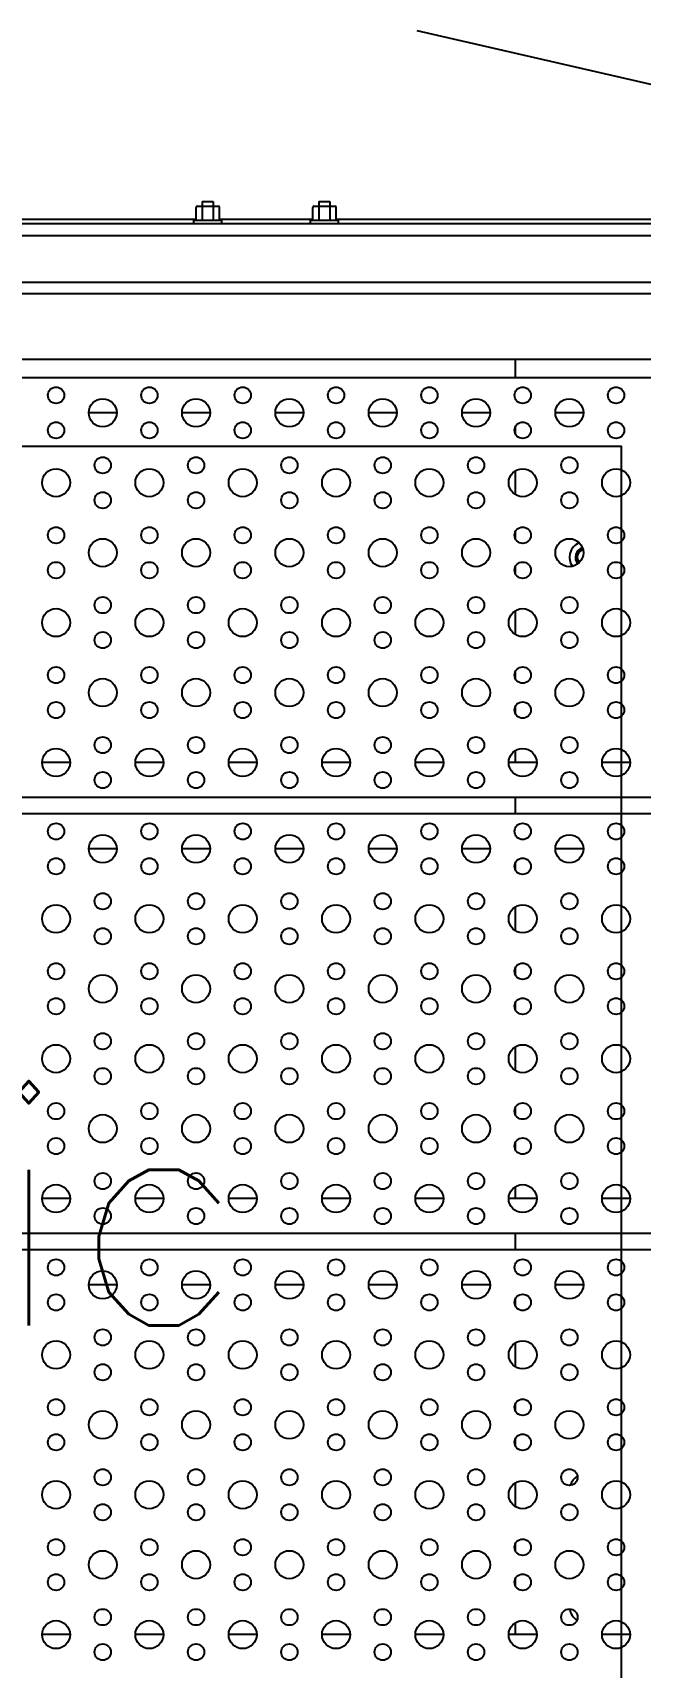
# Model space of a CAD drawing. Header units: millimetres. Extents: x 1084702 to 1166801, y 36632 to 124519.
# Drawn here: x 1098300 to 1098561, y 59079 to 59780 of the extents above; entities that cross this region are included whole.
import ezdxf

# ---------------------------------------------------------------- set-up
doc = ezdxf.new("R2010")
doc.units = ezdxf.units.MM
doc.header["$LTSCALE"] = 250
doc.linetypes.add('CENTER', pattern=[3, 2.5, -0.25, 0, -0.25])
doc.layers.get('0').update_dxf_attribs({"color": 255})
doc.styles.add('ROMANS', font='ROMANS.shx', dxfattribs={"height": 100})

# ---------------------------------------------------------------- blocks, each defined once
blk = doc.blocks.new('PK65002M m platform_top')
at = {"linetype": 'Continuous'}
for p, q in [((-10405.7, 2278.68), (-10393.7, 2278.68)), ((-10365.7, 2278.68), (-10353.7, 2278.68)), ((-10356.52, 2273.6), (-10356.52, 2278.68)), ((-10325.7, 2278.68), (-10313.7, 2278.68)), ((-10285.7, 2278.68), (-10273.7, 2278.68)), ((-10245.7, 2278.68), (-10233.7, 2278.68)), ((-10205.7, 2278.68), (-10193.7, 2278.68)), ((-10165.7, 2278.68), (-10153.7, 2278.68)), ((-10356.52, 2254.72), (-10356.52, 2257.63)), ((-10356.52, 2239.72), (-10356.52, 2242.63)), ((-10356.52, 2213.6), (-10356.52, 2223.76)), ((-10356.52, 2194.72), (-10356.52, 2197.63)), ((-10356.52, 2179.72), (-10356.52, 2182.63)), ((-10356.52, 2153.6), (-10356.52, 2163.76)), ((-10356.52, 2134.72), (-10356.52, 2137.63)), ((-10385.7, 2128.68), (-10373.7, 2128.68)), ((-10345.7, 2128.68), (-10333.7, 2128.68)), ((-10305.7, 2128.68), (-10293.7, 2128.68)), ((-10265.7, 2128.68), (-10253.7, 2128.68)), ((-10225.7, 2128.68), (-10213.7, 2128.68)), ((-10185.7, 2128.68), (-10173.7, 2128.68)), ((-10539.7, 2113.68), (-9979.89, 2113.68)), ((-10356.52, 2106.68), (-10356.52, 2113.68)), ((-10539.7, 2106.68), (-9979.89, 2106.68)), ((-10405.7, 2091.68), (-10393.7, 2091.68)), ((-10365.7, 2091.68), (-10353.7, 2091.68)), ((-10356.52, 2086.6), (-10356.52, 2091.68)), ((-10325.7, 2091.68), (-10313.7, 2091.68)), ((-10285.7, 2091.68), (-10273.7, 2091.68)), ((-10245.7, 2091.68), (-10233.7, 2091.68)), ((-10205.7, 2091.68), (-10193.7, 2091.68)), ((-10165.7, 2091.68), (-10153.7, 2091.68)), ((-10356.52, 2067.72), (-10356.52, 2070.63)), ((-10356.52, 2052.72), (-10356.52, 2055.63)), ((-10356.52, 2026.6), (-10356.52, 2036.76)), ((-10356.52, 2007.72), (-10356.52, 2010.63)), ((-10356.52, 1992.72), (-10356.52, 1995.63)), ((-10356.52, 1966.6), (-10356.52, 1976.76)), ((-10356.52, 1947.72), (-10356.52, 1950.63)), ((-10385.7, 1941.68), (-10373.7, 1941.68)), ((-10345.7, 1941.68), (-10333.7, 1941.68)), ((-10305.7, 1941.68), (-10293.7, 1941.68)), ((-10265.7, 1941.68), (-10253.7, 1941.68)), ((-10225.7, 1941.68), (-10213.7, 1941.68)), ((-10185.7, 1941.68), (-10173.7, 1941.68)), ((-10539.7, 1926.68), (-9979.89, 1926.68)), ((-10356.52, 1919.68), (-10356.52, 1926.68)), ((-10539.7, 1919.68), (-9979.89, 1919.68)), ((-10405.7, 1904.68), (-10393.7, 1904.68)), ((-10365.7, 1904.68), (-10353.7, 1904.68)), ((-10356.52, 1899.6), (-10356.52, 1904.68)), ((-10325.7, 1904.68), (-10313.7, 1904.68)), ((-10285.7, 1904.68), (-10273.7, 1904.68)), ((-10245.7, 1904.68), (-10233.7, 1904.68)), ((-10205.7, 1904.68), (-10193.7, 1904.68)), ((-10165.7, 1904.68), (-10153.7, 1904.68)), ((-10356.52, 1880.72), (-10356.52, 1883.63)), ((-10356.52, 1865.72), (-10356.52, 1868.63)), ((-10356.52, 1839.6), (-10356.52, 1849.76)), ((-10356.52, 1820.72), (-10356.52, 1823.63)), ((-10356.52, 1805.72), (-10356.52, 1808.63)), ((-10356.52, 1779.6), (-10356.52, 1789.76)), ((-10356.52, 1760.72), (-10356.52, 1763.63)), ((-10385.7, 1754.68), (-10373.7, 1754.68)), ((-10345.7, 1754.68), (-10333.7, 1754.68)), ((-10305.7, 1754.68), (-10293.7, 1754.68)), ((-10265.7, 1754.68), (-10253.7, 1754.68)), ((-10225.7, 1754.68), (-10213.7, 1754.68)), ((-10185.7, 1754.68), (-10173.7, 1754.68)), ((-10539.7, 1739.68), (-9979.89, 1739.68)), ((-10356.52, 1731.68), (-10356.52, 1739.68)), ((-9979.89, 1731.68), (-10544.7, 1731.68)), ((-10596.57, 1703.68), (-9313.75, 1703.68)), ((-9877.72, 1698.68), (-10593.72, 1698.68)), ((-9877.72, 1678.68), (-10593.72, 1678.68)), ((-10596.57, 1673.68), (-9870.83, 1673.68)), ((-10279.7, 1671.68), (-10469.7, 1671.68)), ((-10280.7, 1673.68), (-10280.7, 1672.08)), ((-10268.7, 1672.08), (-10280.7, 1672.08)), ((-10279.7, 1672.08), (-10279.7, 1666.58)), ((-10277.1, 1664.08), (-10277.1, 1672.08)), ((-10272.3, 1664.08), (-10272.3, 1672.08)), ((-10269.7, 1672.08), (-10269.7, 1666.58)), ((-10229.7, 1671.68), (-10269.7, 1671.68)), ((-10268.7, 1673.68), (-10268.7, 1672.08)), ((-10230.7, 1673.68), (-10230.7, 1672.08)), ((-10218.7, 1672.08), (-10230.7, 1672.08)), ((-10229.7, 1672.08), (-10229.7, 1666.58)), ((-10227.1, 1664.08), (-10227.1, 1672.08)), ((-10222.3, 1664.08), (-10222.3, 1672.08)), ((-10219.7, 1672.08), (-10219.7, 1666.58)), ((-9979.7, 1671.68), (-10219.7, 1671.68)), ((-10218.7, 1673.68), (-10218.7, 1672.08)), ((-10270.2, 1666.08), (-10279.2, 1666.08)), ((-10272.3, 1664.08), (-10277.1, 1664.08)), ((-10220.2, 1666.08), (-10229.2, 1666.08)), ((-10222.3, 1664.08), (-10227.1, 1664.08))]:
    blk.add_line(p, q, dxfattribs=at)
for centre, radius in [((-10379.7, 2286.18), 3.5), ((-10339.7, 2286.18), 3.5), ((-10299.7, 2286.18), 3.5), ((-10259.7, 2286.18), 3.5), ((-10219.7, 2286.18), 3.5), ((-10179.7, 2286.18), 3.5), ((-10399.7, 2278.68), 6), ((-10359.7, 2278.68), 6), ((-10319.7, 2278.68), 6), ((-10279.7, 2278.68), 6), ((-10239.7, 2278.68), 6), ((-10199.7, 2278.68), 6), ((-10159.7, 2278.68), 6), ((-10379.7, 2271.18), 3.5), ((-10339.7, 2271.18), 3.5), ((-10299.7, 2271.18), 3.5), ((-10259.7, 2271.18), 3.5), ((-10219.7, 2271.18), 3.5), ((-10179.7, 2271.18), 3.5), ((-10399.7, 2256.18), 3.5), ((-10359.7, 2256.18), 3.5), ((-10319.7, 2256.18), 3.5), ((-10279.7, 2256.18), 3.5), ((-10239.7, 2256.18), 3.5), ((-10199.7, 2256.18), 3.5), ((-10159.7, 2256.18), 3.5), ((-10379.7, 2248.68), 6), ((-10339.7, 2248.68), 6), ((-10299.7, 2248.68), 6), ((-10259.7, 2248.68), 6), ((-10219.7, 2248.68), 6), ((-10179.7, 2248.68), 6), ((-10399.7, 2241.18), 3.5), ((-10359.7, 2241.18), 3.5), ((-10319.7, 2241.18), 3.5), ((-10279.7, 2241.18), 3.5), ((-10239.7, 2241.18), 3.5), ((-10199.7, 2241.18), 3.5), ((-10159.7, 2241.18), 3.5), ((-10379.7, 2226.18), 3.5), ((-10339.7, 2226.18), 3.5), ((-10299.7, 2226.18), 3.5), ((-10259.7, 2226.18), 3.5), ((-10219.7, 2226.18), 3.5), ((-10179.7, 2226.18), 3.5), ((-10399.7, 2218.68), 6), ((-10359.7, 2218.68), 6), ((-10319.7, 2218.68), 6), ((-10279.7, 2218.68), 6), ((-10239.7, 2218.68), 6), ((-10199.7, 2218.68), 6), ((-10159.7, 2218.68), 6), ((-10379.7, 2211.18), 3.5), ((-10339.7, 2211.18), 3.5), ((-10299.7, 2211.18), 3.5), ((-10259.7, 2211.18), 3.5), ((-10219.7, 2211.18), 3.5), ((-10179.7, 2211.18), 3.5), ((-10399.7, 2196.18), 3.5), ((-10379.7, 2188.68), 6), ((-10359.7, 2196.18), 3.5), ((-10339.7, 2188.68), 6), ((-10319.7, 2196.18), 3.5), ((-10299.7, 2188.68), 6), ((-10279.7, 2196.18), 3.5), ((-10259.7, 2188.68), 6), ((-10239.7, 2196.18), 3.5), ((-10219.7, 2188.68), 6), ((-10199.7, 2196.18), 3.5), ((-10179.7, 2188.68), 6), ((-10159.7, 2196.18), 3.5), ((-10399.7, 2181.18), 3.5), ((-10359.7, 2181.18), 3.5), ((-10319.7, 2181.18), 3.5), ((-10279.7, 2181.18), 3.5), ((-10239.7, 2181.18), 3.5), ((-10199.7, 2181.18), 3.5), ((-10159.7, 2181.18), 3.5), ((-10379.7, 2166.18), 3.5), ((-10339.7, 2166.18), 3.5), ((-10299.7, 2166.18), 3.5), ((-10259.7, 2166.18), 3.5), ((-10219.7, 2166.18), 3.5), ((-10179.7, 2166.18), 3.5), ((-10399.7, 2158.68), 6), ((-10359.7, 2158.68), 6), ((-10319.7, 2158.68), 6), ((-10279.7, 2158.68), 6), ((-10239.7, 2158.68), 6), ((-10199.7, 2158.68), 6), ((-10159.7, 2158.68), 6), ((-10379.7, 2151.18), 3.5), ((-10339.7, 2151.18), 3.5), ((-10299.7, 2151.18), 3.5), ((-10259.7, 2151.18), 3.5), ((-10219.7, 2151.18), 3.5), ((-10179.7, 2151.18), 3.5), ((-10399.7, 2136.18), 3.5), ((-10359.7, 2136.18), 3.5), ((-10319.7, 2136.18), 3.5), ((-10279.7, 2136.18), 3.5), ((-10239.7, 2136.18), 3.5), ((-10199.7, 2136.18), 3.5), ((-10159.7, 2136.18), 3.5), ((-10379.7, 2128.68), 6), ((-10339.7, 2128.68), 6), ((-10299.7, 2128.68), 6), ((-10259.7, 2128.68), 6), ((-10219.7, 2128.68), 6), ((-10179.7, 2128.68), 6), ((-10399.7, 2121.18), 3.5), ((-10359.7, 2121.18), 3.5), ((-10319.7, 2121.18), 3.5), ((-10279.7, 2121.18), 3.5), ((-10239.7, 2121.18), 3.5), ((-10199.7, 2121.18), 3.5), ((-10159.7, 2121.18), 3.5), ((-10399.7, 2091.68), 6), ((-10379.7, 2099.18), 3.5), ((-10359.7, 2091.68), 6), ((-10339.7, 2099.18), 3.5), ((-10319.7, 2091.68), 6), ((-10299.7, 2099.18), 3.5), ((-10279.7, 2091.68), 6), ((-10259.7, 2099.18), 3.5), ((-10239.7, 2091.68), 6), ((-10219.7, 2099.18), 3.5), ((-10199.7, 2091.68), 6), ((-10179.7, 2099.18), 3.5), ((-10159.7, 2091.68), 6), ((-10379.7, 2084.18), 3.5), ((-10339.7, 2084.18), 3.5), ((-10299.7, 2084.18), 3.5), ((-10259.7, 2084.18), 3.5), ((-10219.7, 2084.18), 3.5), ((-10179.7, 2084.18), 3.5), ((-10399.7, 2069.18), 3.5), ((-10359.7, 2069.18), 3.5), ((-10319.7, 2069.18), 3.5), ((-10279.7, 2069.18), 3.5), ((-10239.7, 2069.18), 3.5), ((-10199.7, 2069.18), 3.5), ((-10159.7, 2069.18), 3.5), ((-10379.7, 2061.68), 6), ((-10339.7, 2061.68), 6), ((-10299.7, 2061.68), 6), ((-10259.7, 2061.68), 6), ((-10219.7, 2061.68), 6), ((-10179.7, 2061.68), 6), ((-10399.7, 2054.18), 3.5), ((-10359.7, 2054.18), 3.5), ((-10319.7, 2054.18), 3.5), ((-10279.7, 2054.18), 3.5), ((-10239.7, 2054.18), 3.5), ((-10199.7, 2054.18), 3.5), ((-10159.7, 2054.18), 3.5), ((-10379.7, 2039.18), 3.5), ((-10339.7, 2039.18), 3.5), ((-10299.7, 2039.18), 3.5), ((-10259.7, 2039.18), 3.5), ((-10219.7, 2039.18), 3.5), ((-10179.7, 2039.18), 3.5), ((-10399.7, 2031.68), 6), ((-10359.7, 2031.68), 6), ((-10319.7, 2031.68), 6), ((-10279.7, 2031.68), 6), ((-10239.7, 2031.68), 6), ((-10199.7, 2031.68), 6), ((-10159.7, 2031.68), 6), ((-10379.7, 2024.18), 3.5), ((-10339.7, 2024.18), 3.5), ((-10299.7, 2024.18), 3.5), ((-10259.7, 2024.18), 3.5), ((-10219.7, 2024.18), 3.5), ((-10179.7, 2024.18), 3.5), ((-10399.7, 2009.18), 3.5), ((-10359.7, 2009.18), 3.5), ((-10319.7, 2009.18), 3.5), ((-10279.7, 2009.18), 3.5), ((-10239.7, 2009.18), 3.5), ((-10199.7, 2009.18), 3.5), ((-10159.7, 2009.18), 3.5), ((-10379.7, 2001.68), 6), ((-10339.7, 2001.68), 6), ((-10299.7, 2001.68), 6), ((-10259.7, 2001.68), 6), ((-10219.7, 2001.68), 6), ((-10179.7, 2001.68), 6), ((-10399.7, 1994.18), 3.5), ((-10359.7, 1994.18), 3.5), ((-10319.7, 1994.18), 3.5), ((-10279.7, 1994.18), 3.5), ((-10239.7, 1994.18), 3.5), ((-10199.7, 1994.18), 3.5), ((-10159.7, 1994.18), 3.5), ((-10399.7, 1971.68), 6), ((-10379.7, 1979.18), 3.5), ((-10359.7, 1971.68), 6), ((-10339.7, 1979.18), 3.5), ((-10319.7, 1971.68), 6), ((-10299.7, 1979.18), 3.5), ((-10279.7, 1971.68), 6), ((-10259.7, 1979.18), 3.5), ((-10239.7, 1971.68), 6), ((-10219.7, 1979.18), 3.5), ((-10199.7, 1971.68), 6), ((-10179.7, 1979.18), 3.5), ((-10159.7, 1971.68), 6), ((-10379.7, 1964.18), 3.5), ((-10339.7, 1964.18), 3.5), ((-10299.7, 1964.18), 3.5), ((-10259.7, 1964.18), 3.5), ((-10219.7, 1964.18), 3.5), ((-10179.7, 1964.18), 3.5), ((-10399.7, 1949.18), 3.5), ((-10359.7, 1949.18), 3.5), ((-10319.7, 1949.18), 3.5), ((-10279.7, 1949.18), 3.5), ((-10239.7, 1949.18), 3.5), ((-10199.7, 1949.18), 3.5), ((-10159.7, 1949.18), 3.5), ((-10379.7, 1941.68), 6), ((-10339.7, 1941.68), 6), ((-10299.7, 1941.68), 6), ((-10259.7, 1941.68), 6), ((-10219.7, 1941.68), 6), ((-10179.7, 1941.68), 6), ((-10399.7, 1934.18), 3.5), ((-10359.7, 1934.18), 3.5), ((-10319.7, 1934.18), 3.5), ((-10279.7, 1934.18), 3.5), ((-10239.7, 1934.18), 3.5), ((-10199.7, 1934.18), 3.5), ((-10159.7, 1934.18), 3.5), ((-10379.7, 1912.18), 3.5), ((-10339.7, 1912.18), 3.5), ((-10299.7, 1912.18), 3.5), ((-10259.7, 1912.18), 3.5), ((-10219.7, 1912.18), 3.5), ((-10179.7, 1912.18), 3.5), ((-10399.7, 1904.68), 6), ((-10359.7, 1904.68), 6), ((-10319.7, 1904.68), 6), ((-10279.7, 1904.68), 6), ((-10239.7, 1904.68), 6), ((-10199.7, 1904.68), 6), ((-10159.7, 1904.68), 6), ((-10379.7, 1897.18), 3.5), ((-10339.7, 1897.18), 3.5), ((-10299.7, 1897.18), 3.5), ((-10259.7, 1897.18), 3.5), ((-10219.7, 1897.18), 3.5), ((-10179.7, 1897.18), 3.5), ((-10399.7, 1882.18), 3.5), ((-10379.7, 1874.68), 6), ((-10359.7, 1882.18), 3.5), ((-10339.7, 1874.68), 6), ((-10319.7, 1882.18), 3.5), ((-10299.7, 1874.68), 6), ((-10279.7, 1882.18), 3.5), ((-10259.7, 1874.68), 6), ((-10239.7, 1882.18), 3.5), ((-10219.7, 1874.68), 6), ((-10199.7, 1882.18), 3.5), ((-10179.7, 1874.68), 6), ((-10159.7, 1882.18), 3.5), ((-10399.7, 1867.18), 3.5), ((-10359.7, 1867.18), 3.5), ((-10319.7, 1867.18), 3.5), ((-10279.7, 1867.18), 3.5), ((-10239.7, 1867.18), 3.5), ((-10199.7, 1867.18), 3.5), ((-10159.7, 1867.18), 3.5), ((-10399.7, 1844.68), 6), ((-10379.7, 1852.18), 3.5), ((-10359.7, 1844.68), 6), ((-10339.7, 1852.18), 3.5), ((-10319.7, 1844.68), 6), ((-10299.7, 1852.18), 3.5), ((-10279.7, 1844.68), 6), ((-10259.7, 1852.18), 3.5), ((-10239.7, 1844.68), 6), ((-10219.7, 1852.18), 3.5), ((-10199.7, 1844.68), 6), ((-10179.7, 1852.18), 3.5), ((-10159.7, 1844.68), 6), ((-10379.7, 1837.18), 3.5), ((-10339.7, 1837.18), 3.5), ((-10299.7, 1837.18), 3.5), ((-10259.7, 1837.18), 3.5), ((-10219.7, 1837.18), 3.5), ((-10179.7, 1837.18), 3.5), ((-10399.7, 1822.18), 3.5), ((-10359.7, 1822.18), 3.5), ((-10319.7, 1822.18), 3.5), ((-10279.7, 1822.18), 3.5), ((-10239.7, 1822.18), 3.5), ((-10199.7, 1822.18), 3.5), ((-10159.7, 1822.18), 3.5), ((-10379.7, 1814.68), 6), ((-10339.7, 1814.68), 6), ((-10299.7, 1814.68), 6), ((-10259.7, 1814.68), 6), ((-10219.7, 1814.68), 6), ((-10179.7, 1814.68), 6), ((-10399.7, 1807.18), 3.5), ((-10359.7, 1807.18), 3.5), ((-10319.7, 1807.18), 3.5), ((-10279.7, 1807.18), 3.5), ((-10239.7, 1807.18), 3.5), ((-10199.7, 1807.18), 3.5), ((-10159.7, 1807.18), 3.5), ((-10379.7, 1792.18), 3.5), ((-10339.7, 1792.18), 3.5), ((-10299.7, 1792.18), 3.5), ((-10259.7, 1792.18), 3.5), ((-10219.7, 1792.18), 3.5), ((-10179.7, 1792.18), 3.5), ((-10399.7, 1784.68), 6), ((-10359.7, 1784.68), 6), ((-10319.7, 1784.68), 6), ((-10279.7, 1784.68), 6), ((-10239.7, 1784.68), 6), ((-10199.7, 1784.68), 6), ((-10159.7, 1784.68), 6), ((-10379.7, 1777.18), 3.5), ((-10339.7, 1777.18), 3.5), ((-10299.7, 1777.18), 3.5), ((-10259.7, 1777.18), 3.5), ((-10219.7, 1777.18), 3.5), ((-10179.7, 1777.18), 3.5), ((-10399.7, 1762.18), 3.5), ((-10379.7, 1754.68), 6), ((-10359.7, 1762.18), 3.5), ((-10339.7, 1754.68), 6), ((-10319.7, 1762.18), 3.5), ((-10299.7, 1754.68), 6), ((-10279.7, 1762.18), 3.5), ((-10259.7, 1754.68), 6), ((-10239.7, 1762.18), 3.5), ((-10219.7, 1754.68), 6), ((-10199.7, 1762.18), 3.5), ((-10179.7, 1754.68), 6), ((-10159.7, 1762.18), 3.5), ((-10399.7, 1747.18), 3.5), ((-10359.7, 1747.18), 3.5), ((-10319.7, 1747.18), 3.5), ((-10279.7, 1747.18), 3.5), ((-10239.7, 1747.18), 3.5), ((-10199.7, 1747.18), 3.5), ((-10159.7, 1747.18), 3.5)]:
    blk.add_circle(centre, radius, dxfattribs=at)
for centre, radius, start, end in [((-10386.52, 2266.68), 6.75, 8.80947, 58.10314), ((-10386.52, 2216.68), 6.75, 300.02763, 342.47971), ((-10386.52, 1816.68), 3.4, 286.82025, 40.76834), ((-10386.52, 1816.68), 4, 286.2881, 41.05199), ((-10386.52, 1816.68), 4.25, 286.36781, 40.89957), ((-10386.52, 1816.68), 6.75, 292.31708, 34.89359), ((-10279.2, 1666.58), 0.5, 180, 270), ((-10270.2, 1666.58), 0.5, 270, 0), ((-10229.2, 1666.58), 0.5, 180, 270), ((-10220.2, 1666.58), 0.5, 270, 0)]:
    blk.add_arc(centre, radius, start, end, dxfattribs=at)
blk = doc.blocks.new('1-deck_B4_1')
at = {"linetype": 'CENTER'}
blk.add_line((82041.98, 25063.4), (75168.61, 26647.62), dxfattribs=at)
blk.add_lwpolyline([(79949.37, 24644.06), (79949.37, 25194.06), (80789.37, 25194.06), (80789.37, 24644.06), (79949.37, 24644.06)])
at = {"linetype": 'CENTER', "rotation": 180}
blk.add_blockref('PK65002M m platform_top', (70387.47, 26963.11), dxfattribs=at)
at = {"insert": (80021.2, 25083.78), "char_height": 100, "width": 821.2522, "attachment_point": 1, "style": 'ROMANS'}
blk.add_mtext('Locker\\PHydraulic', dxfattribs=at)

msp = doc.modelspace()

# ---------------------------------------------------------------- block references
msp.add_blockref('1-deck_B4_1', (1017763.01, 34408.58))

doc.saveas('drawing.dxf')
